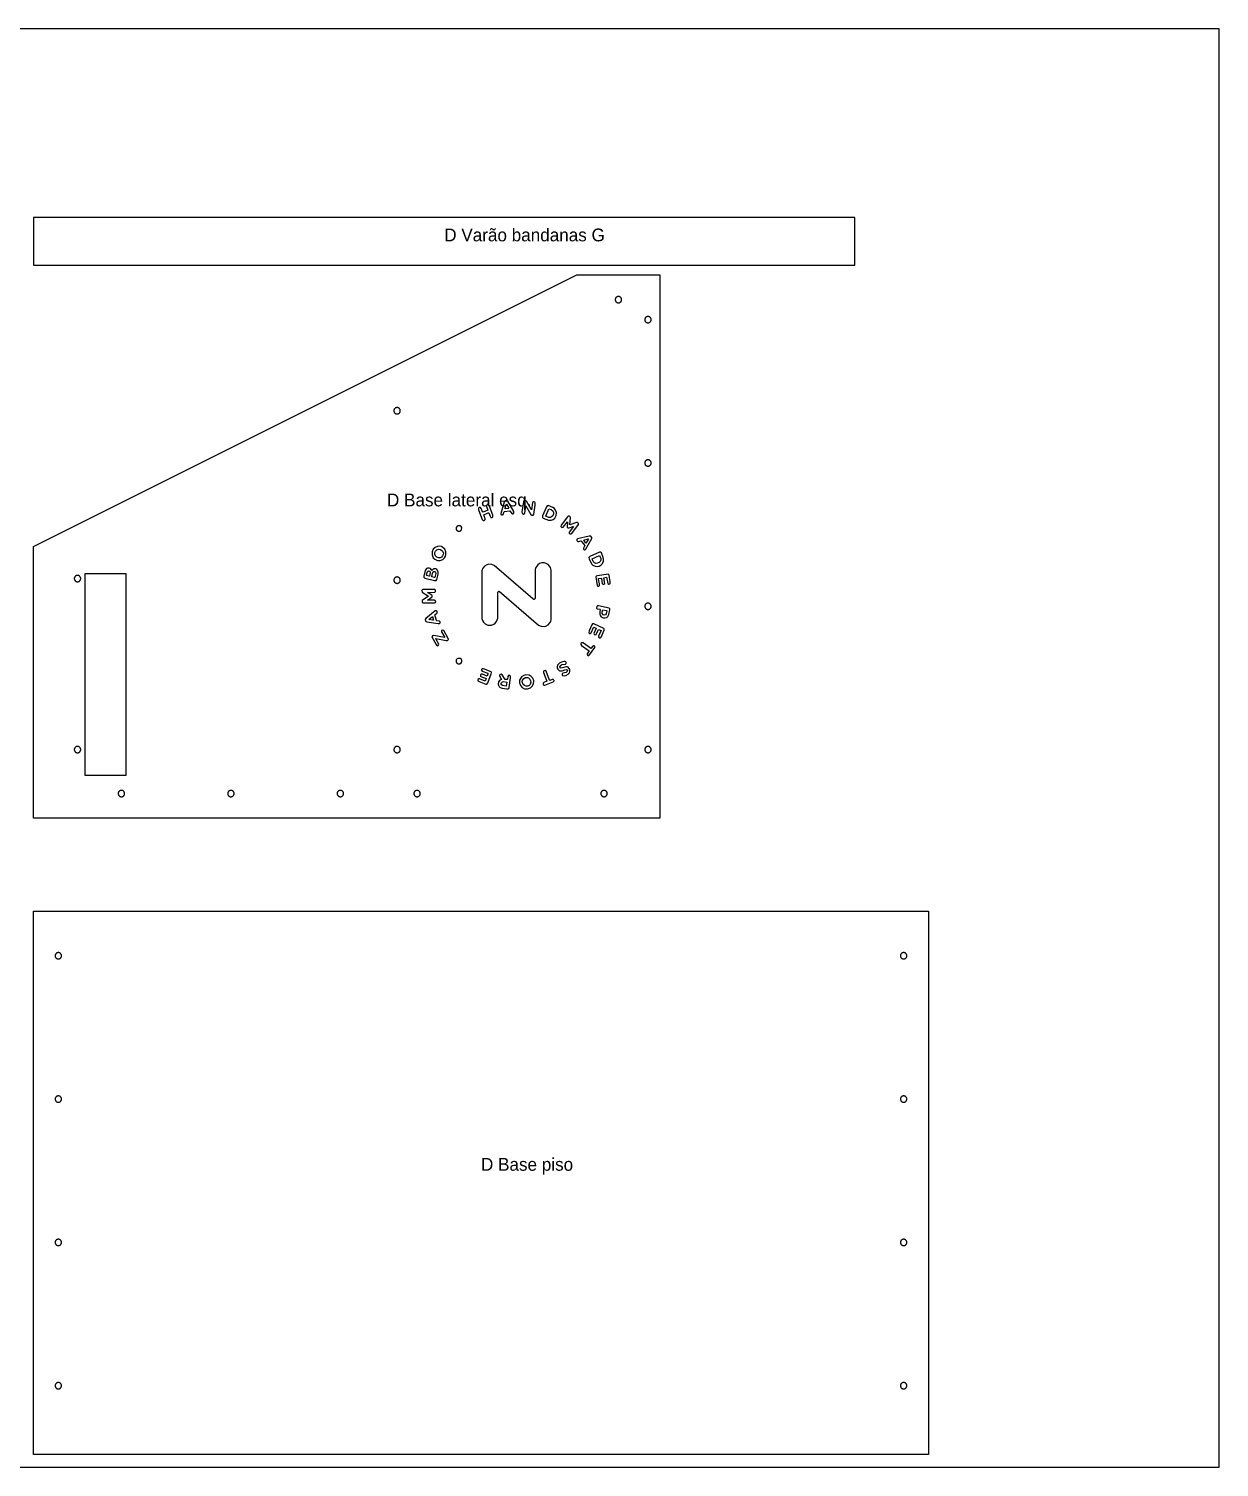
# Model space of a CAD drawing. Header units: millimetres. Extents: x 0 to 2750, y 0 to 900.
# Drawn here: x 555 to 1300, y 0 to 900 of the extents above; entities that cross this region are included whole.
import ezdxf

# ---------------------------------------------------------------- set-up
doc = ezdxf.new("R2010")
doc.units = ezdxf.units.MM
for name, color, linetype in [('CORTE_EXTERNO', 1, 'Continuous'), ('CORTE_INTERNO', 5, 'Continuous'), ('ETIQUETAS_NAO_CORTAR', 8, 'Continuous'), ('GRAVACAO', 3, 'Continuous'), ('MESA_NAO_CORTAR', 8, 'Continuous')]:
    doc.layers.add(name, color=color, linetype=linetype)

msp = doc.modelspace()

# ---------------------------------------------------------------- linework, layer by layer
at = {"layer": 'CORTE_EXTERNO'}
for points in [[(1072, 752), (1072, 782), (558, 782), (558, 752), (1072, 752)], [(558, 406), (558, 576), (898, 746), (950, 746), (950, 406), (558, 406)], [(1118, 8), (558, 8), (558, 348), (1118, 348), (1118, 8)]]:
    msp.add_lwpolyline(points, close=True, dxfattribs=at)
at = {"layer": 'CORTE_INTERNO'}
for points in [[(922.89, 732.16), (922.73, 732.05), (922.59, 731.91), (922.45, 731.77), (922.34, 731.61), (922.24, 731.44), (922.15, 731.27), (922.09, 731.08), (922.04, 730.89), (922.01, 730.7), (922, 730.5), (922.01, 730.3), (922.04, 730.11), (922.09, 729.92), (922.15, 729.73), (922.24, 729.56), (922.34, 729.39), (922.45, 729.23), (922.59, 729.09), (922.73, 728.95), (922.89, 728.84), (923.06, 728.74), (923.23, 728.65), (923.42, 728.59), (923.61, 728.54), (923.8, 728.51), (924, 728.5), (924.2, 728.51), (924.39, 728.54), (924.58, 728.59), (924.77, 728.65), (924.94, 728.74), (925.11, 728.84), (925.27, 728.95), (925.41, 729.09), (925.55, 729.23), (925.66, 729.39), (925.76, 729.56), (925.85, 729.73), (925.91, 729.92), (925.96, 730.11), (925.99, 730.3), (926, 730.5), (925.99, 730.7), (925.96, 730.89), (925.91, 731.08), (925.85, 731.27), (925.76, 731.44), (925.66, 731.61), (925.55, 731.77), (925.41, 731.91), (925.27, 732.05), (925.11, 732.16), (924.94, 732.26), (924.77, 732.35), (924.58, 732.41), (924.39, 732.46), (924.2, 732.49), (924, 732.5), (923.8, 732.49), (923.61, 732.46), (923.42, 732.41), (923.23, 732.35), (923.06, 732.26), (922.89, 732.16)], [(940.65, 718.77), (940.59, 718.58), (940.54, 718.39), (940.51, 718.2), (940.5, 718), (940.51, 717.8), (940.54, 717.61), (940.59, 717.42), (940.65, 717.23), (940.74, 717.06), (940.84, 716.89), (940.95, 716.73), (941.09, 716.59), (941.23, 716.45), (941.39, 716.34), (941.56, 716.24), (941.73, 716.15), (941.92, 716.09), (942.11, 716.04), (942.3, 716.01), (942.5, 716), (942.7, 716.01), (942.89, 716.04), (943.08, 716.09), (943.27, 716.15), (943.44, 716.24), (943.61, 716.34), (943.77, 716.45), (943.91, 716.59), (944.05, 716.73), (944.16, 716.89), (944.26, 717.06), (944.35, 717.23), (944.41, 717.42), (944.46, 717.61), (944.49, 717.8), (944.5, 718), (944.49, 718.2), (944.46, 718.39), (944.41, 718.58), (944.35, 718.77), (944.26, 718.94), (944.16, 719.11), (944.05, 719.27), (943.91, 719.41), (943.77, 719.55), (943.61, 719.66), (943.44, 719.76), (943.27, 719.85), (943.08, 719.91), (942.89, 719.96), (942.7, 719.99), (942.5, 720), (942.3, 719.99), (942.11, 719.96), (941.92, 719.91), (941.73, 719.85), (941.56, 719.76), (941.39, 719.66), (941.23, 719.55), (941.09, 719.41), (940.95, 719.27), (940.84, 719.11), (940.74, 718.94), (940.65, 718.77)], [(785.3, 662.99), (785.11, 662.96), (784.92, 662.91), (784.73, 662.85), (784.56, 662.76), (784.39, 662.66), (784.23, 662.55), (784.09, 662.41), (783.95, 662.27), (783.84, 662.11), (783.74, 661.94), (783.65, 661.77), (783.59, 661.58), (783.54, 661.39), (783.51, 661.2), (783.5, 661), (783.51, 660.8), (783.54, 660.61), (783.59, 660.42), (783.65, 660.23), (783.74, 660.06), (783.84, 659.89), (783.95, 659.73), (784.09, 659.59), (784.23, 659.45), (784.39, 659.34), (784.56, 659.24), (784.73, 659.15), (784.92, 659.09), (785.11, 659.04), (785.3, 659.01), (785.5, 659), (785.7, 659.01), (785.89, 659.04), (786.08, 659.09), (786.27, 659.15), (786.44, 659.24), (786.61, 659.34), (786.77, 659.45), (786.91, 659.59), (787.05, 659.73), (787.16, 659.89), (787.26, 660.06), (787.35, 660.23), (787.41, 660.42), (787.46, 660.61), (787.49, 660.8), (787.5, 661), (787.49, 661.2), (787.46, 661.39), (787.41, 661.58), (787.35, 661.77), (787.26, 661.94), (787.16, 662.11), (787.05, 662.27), (786.91, 662.41), (786.77, 662.55), (786.61, 662.66), (786.44, 662.76), (786.27, 662.85), (786.08, 662.91), (785.89, 662.96), (785.7, 662.99), (785.5, 663), (785.3, 662.99)], [(940.59, 628.91), (940.54, 628.72), (940.51, 628.53), (940.5, 628.33), (940.51, 628.14), (940.54, 627.94), (940.59, 627.75), (940.65, 627.57), (940.74, 627.39), (940.84, 627.22), (940.95, 627.06), (941.09, 626.92), (941.23, 626.79), (941.39, 626.67), (941.56, 626.57), (941.73, 626.49), (941.92, 626.42), (942.11, 626.37), (942.3, 626.34), (942.5, 626.33), (942.7, 626.34), (942.89, 626.37), (943.08, 626.42), (943.27, 626.49), (943.44, 626.57), (943.61, 626.67), (943.77, 626.79), (943.91, 626.92), (944.05, 627.06), (944.16, 627.22), (944.26, 627.39), (944.35, 627.57), (944.41, 627.75), (944.46, 627.94), (944.49, 628.14), (944.5, 628.33), (944.49, 628.53), (944.46, 628.72), (944.41, 628.91), (944.35, 629.1), (944.26, 629.28), (944.16, 629.44), (944.05, 629.6), (943.91, 629.75), (943.77, 629.88), (943.61, 630), (943.44, 630.1), (943.27, 630.18), (943.08, 630.25), (942.89, 630.29), (942.7, 630.32), (942.5, 630.33), (942.3, 630.32), (942.11, 630.29), (941.92, 630.25), (941.73, 630.18), (941.56, 630.1), (941.39, 630), (941.23, 629.88), (941.09, 629.75), (940.95, 629.6), (940.84, 629.44), (940.74, 629.28), (940.65, 629.1), (940.59, 628.91)], [(584.73, 557.85), (584.56, 557.76), (584.39, 557.66), (584.23, 557.55), (584.09, 557.41), (583.95, 557.27), (583.84, 557.11), (583.74, 556.94), (583.65, 556.77), (583.59, 556.58), (583.54, 556.39), (583.51, 556.2), (583.5, 556), (583.51, 555.8), (583.54, 555.61), (583.59, 555.42), (583.65, 555.23), (583.74, 555.06), (583.84, 554.89), (583.95, 554.73), (584.09, 554.59), (584.23, 554.45), (584.39, 554.34), (584.56, 554.24), (584.73, 554.15), (584.92, 554.09), (585.11, 554.04), (585.3, 554.01), (585.5, 554), (585.7, 554.01), (585.89, 554.04), (586.08, 554.09), (586.27, 554.15), (586.44, 554.24), (586.61, 554.34), (586.77, 554.45), (586.91, 554.59), (587.05, 554.73), (587.16, 554.89), (587.26, 555.06), (587.35, 555.23), (587.41, 555.42), (587.46, 555.61), (587.49, 555.8), (587.5, 556), (587.49, 556.2), (587.46, 556.39), (587.41, 556.58), (587.35, 556.77), (587.26, 556.94), (587.16, 557.11), (587.05, 557.27), (586.91, 557.41), (586.77, 557.55), (586.61, 557.66), (586.44, 557.76), (586.27, 557.85), (586.08, 557.91), (585.89, 557.96), (585.7, 557.99), (585.5, 558), (585.3, 557.99), (585.11, 557.96), (584.92, 557.91), (584.73, 557.85)], [(616, 559), (590, 559), (590, 433), (616, 433), (616, 559)], [(785.11, 556.96), (784.92, 556.91), (784.73, 556.85), (784.56, 556.76), (784.39, 556.66), (784.23, 556.55), (784.09, 556.41), (783.95, 556.27), (783.84, 556.11), (783.74, 555.94), (783.65, 555.77), (783.59, 555.58), (783.54, 555.39), (783.51, 555.2), (783.5, 555), (783.51, 554.8), (783.54, 554.61), (783.59, 554.42), (783.65, 554.23), (783.74, 554.06), (783.84, 553.89), (783.95, 553.73), (784.09, 553.59), (784.23, 553.45), (784.39, 553.34), (784.56, 553.24), (784.73, 553.15), (784.92, 553.09), (785.11, 553.04), (785.3, 553.01), (785.5, 553), (785.7, 553.01), (785.89, 553.04), (786.08, 553.09), (786.27, 553.15), (786.44, 553.24), (786.61, 553.34), (786.77, 553.45), (786.91, 553.59), (787.05, 553.73), (787.16, 553.89), (787.26, 554.06), (787.35, 554.23), (787.41, 554.42), (787.46, 554.61), (787.49, 554.8), (787.5, 555), (787.49, 555.2), (787.46, 555.39), (787.41, 555.58), (787.35, 555.77), (787.26, 555.94), (787.16, 556.11), (787.05, 556.27), (786.91, 556.41), (786.77, 556.55), (786.61, 556.66), (786.44, 556.76), (786.27, 556.85), (786.08, 556.91), (785.89, 556.96), (785.7, 556.99), (785.5, 557), (785.3, 556.99), (785.11, 556.96)], [(940.54, 539.06), (940.51, 538.86), (940.5, 538.67), (940.51, 538.47), (940.54, 538.28), (940.59, 538.09), (940.65, 537.9), (940.74, 537.72), (940.84, 537.56), (940.95, 537.4), (941.09, 537.25), (941.23, 537.12), (941.39, 537), (941.56, 536.9), (941.73, 536.82), (941.92, 536.75), (942.11, 536.71), (942.3, 536.68), (942.5, 536.67), (942.7, 536.68), (942.89, 536.71), (943.08, 536.75), (943.27, 536.82), (943.44, 536.9), (943.61, 537), (943.77, 537.12), (943.91, 537.25), (944.05, 537.4), (944.16, 537.56), (944.26, 537.72), (944.35, 537.9), (944.41, 538.09), (944.46, 538.28), (944.49, 538.47), (944.5, 538.67), (944.49, 538.86), (944.46, 539.06), (944.41, 539.25), (944.35, 539.43), (944.26, 539.61), (944.16, 539.78), (944.05, 539.94), (943.91, 540.08), (943.77, 540.21), (943.61, 540.33), (943.44, 540.43), (943.27, 540.51), (943.08, 540.58), (942.89, 540.63), (942.7, 540.66), (942.5, 540.67), (942.3, 540.66), (942.11, 540.63), (941.92, 540.58), (941.73, 540.51), (941.56, 540.43), (941.39, 540.33), (941.23, 540.21), (941.09, 540.08), (940.95, 539.94), (940.84, 539.78), (940.74, 539.61), (940.65, 539.43), (940.59, 539.25), (940.54, 539.06)], [(584.56, 450.76), (584.39, 450.66), (584.23, 450.55), (584.09, 450.41), (583.95, 450.27), (583.84, 450.11), (583.74, 449.94), (583.65, 449.77), (583.59, 449.58), (583.54, 449.39), (583.51, 449.2), (583.5, 449), (583.51, 448.8), (583.54, 448.61), (583.59, 448.42), (583.65, 448.23), (583.74, 448.06), (583.84, 447.89), (583.95, 447.73), (584.09, 447.59), (584.23, 447.45), (584.39, 447.34), (584.56, 447.24), (584.73, 447.15), (584.92, 447.09), (585.11, 447.04), (585.3, 447.01), (585.5, 447), (585.7, 447.01), (585.89, 447.04), (586.08, 447.09), (586.27, 447.15), (586.44, 447.24), (586.61, 447.34), (586.77, 447.45), (586.91, 447.59), (587.05, 447.73), (587.16, 447.89), (587.26, 448.06), (587.35, 448.23), (587.41, 448.42), (587.46, 448.61), (587.49, 448.8), (587.5, 449), (587.49, 449.2), (587.46, 449.39), (587.41, 449.58), (587.35, 449.77), (587.26, 449.94), (587.16, 450.11), (587.05, 450.27), (586.91, 450.41), (586.77, 450.55), (586.61, 450.66), (586.44, 450.76), (586.27, 450.85), (586.08, 450.91), (585.89, 450.96), (585.7, 450.99), (585.5, 451), (585.3, 450.99), (585.11, 450.96), (584.92, 450.91), (584.73, 450.85), (584.56, 450.76)], [(784.92, 450.91), (784.73, 450.85), (784.56, 450.76), (784.39, 450.66), (784.23, 450.55), (784.09, 450.41), (783.95, 450.27), (783.84, 450.11), (783.74, 449.94), (783.65, 449.77), (783.59, 449.58), (783.54, 449.39), (783.51, 449.2), (783.5, 449), (783.51, 448.8), (783.54, 448.61), (783.59, 448.42), (783.65, 448.23), (783.74, 448.06), (783.84, 447.89), (783.95, 447.73), (784.09, 447.59), (784.23, 447.45), (784.39, 447.34), (784.56, 447.24), (784.73, 447.15), (784.92, 447.09), (785.11, 447.04), (785.3, 447.01), (785.5, 447), (785.7, 447.01), (785.89, 447.04), (786.08, 447.09), (786.27, 447.15), (786.44, 447.24), (786.61, 447.34), (786.77, 447.45), (786.91, 447.59), (787.05, 447.73), (787.16, 447.89), (787.26, 448.06), (787.35, 448.23), (787.41, 448.42), (787.46, 448.61), (787.49, 448.8), (787.5, 449), (787.49, 449.2), (787.46, 449.39), (787.41, 449.58), (787.35, 449.77), (787.26, 449.94), (787.16, 450.11), (787.05, 450.27), (786.91, 450.41), (786.77, 450.55), (786.61, 450.66), (786.44, 450.76), (786.27, 450.85), (786.08, 450.91), (785.89, 450.96), (785.7, 450.99), (785.5, 451), (785.3, 450.99), (785.11, 450.96), (784.92, 450.91)], [(940.51, 449.2), (940.5, 449), (940.51, 448.8), (940.54, 448.61), (940.59, 448.42), (940.65, 448.23), (940.74, 448.06), (940.84, 447.89), (940.95, 447.73), (941.09, 447.59), (941.23, 447.45), (941.39, 447.34), (941.56, 447.24), (941.73, 447.15), (941.92, 447.09), (942.11, 447.04), (942.3, 447.01), (942.5, 447), (942.7, 447.01), (942.89, 447.04), (943.08, 447.09), (943.27, 447.15), (943.44, 447.24), (943.61, 447.34), (943.77, 447.45), (943.91, 447.59), (944.05, 447.73), (944.16, 447.89), (944.26, 448.06), (944.35, 448.23), (944.41, 448.42), (944.46, 448.61), (944.49, 448.8), (944.5, 449), (944.49, 449.2), (944.46, 449.39), (944.41, 449.58), (944.35, 449.77), (944.26, 449.94), (944.16, 450.11), (944.05, 450.27), (943.91, 450.41), (943.77, 450.55), (943.61, 450.66), (943.44, 450.76), (943.27, 450.85), (943.08, 450.91), (942.89, 450.96), (942.7, 450.99), (942.5, 451), (942.3, 450.99), (942.11, 450.96), (941.92, 450.91), (941.73, 450.85), (941.56, 450.76), (941.39, 450.66), (941.23, 450.55), (941.09, 450.41), (940.95, 450.27), (940.84, 450.11), (940.74, 449.94), (940.65, 449.77), (940.59, 449.58), (940.54, 449.39), (940.51, 449.2)], [(611.73, 423.05), (611.59, 422.91), (611.45, 422.77), (611.34, 422.61), (611.24, 422.44), (611.15, 422.27), (611.09, 422.08), (611.04, 421.89), (611.01, 421.7), (611, 421.5), (611.01, 421.3), (611.04, 421.11), (611.09, 420.92), (611.15, 420.73), (611.24, 420.56), (611.34, 420.39), (611.45, 420.23), (611.59, 420.09), (611.73, 419.95), (611.89, 419.84), (612.06, 419.74), (612.23, 419.65), (612.42, 419.59), (612.61, 419.54), (612.8, 419.51), (613, 419.5), (613.2, 419.51), (613.39, 419.54), (613.58, 419.59), (613.77, 419.65), (613.94, 419.74), (614.11, 419.84), (614.27, 419.95), (614.41, 420.09), (614.55, 420.23), (614.66, 420.39), (614.76, 420.56), (614.85, 420.73), (614.91, 420.92), (614.96, 421.11), (614.99, 421.3), (615, 421.5), (614.99, 421.7), (614.96, 421.89), (614.91, 422.08), (614.85, 422.27), (614.76, 422.44), (614.66, 422.61), (614.55, 422.77), (614.41, 422.91), (614.27, 423.05), (614.11, 423.16), (613.94, 423.26), (613.77, 423.35), (613.58, 423.41), (613.39, 423.46), (613.2, 423.49), (613, 423.5), (612.8, 423.49), (612.61, 423.46), (612.42, 423.41), (612.23, 423.35), (612.06, 423.26), (611.89, 423.16), (611.73, 423.05)], [(680.09, 422.91), (679.95, 422.77), (679.84, 422.61), (679.74, 422.44), (679.65, 422.27), (679.59, 422.08), (679.54, 421.89), (679.51, 421.7), (679.5, 421.5), (679.51, 421.3), (679.54, 421.11), (679.59, 420.92), (679.65, 420.73), (679.74, 420.56), (679.84, 420.39), (679.95, 420.23), (680.09, 420.09), (680.23, 419.95), (680.39, 419.84), (680.56, 419.74), (680.73, 419.65), (680.92, 419.59), (681.11, 419.54), (681.3, 419.51), (681.5, 419.5), (681.7, 419.51), (681.89, 419.54), (682.08, 419.59), (682.27, 419.65), (682.44, 419.74), (682.61, 419.84), (682.77, 419.95), (682.91, 420.09), (683.05, 420.23), (683.16, 420.39), (683.26, 420.56), (683.35, 420.73), (683.41, 420.92), (683.46, 421.11), (683.49, 421.3), (683.5, 421.5), (683.49, 421.7), (683.46, 421.89), (683.41, 422.08), (683.35, 422.27), (683.26, 422.44), (683.16, 422.61), (683.05, 422.77), (682.91, 422.91), (682.77, 423.05), (682.61, 423.16), (682.44, 423.26), (682.27, 423.35), (682.08, 423.41), (681.89, 423.46), (681.7, 423.49), (681.5, 423.5), (681.3, 423.49), (681.11, 423.46), (680.92, 423.41), (680.73, 423.35), (680.56, 423.26), (680.39, 423.16), (680.23, 423.05), (680.09, 422.91)], [(748.45, 422.77), (748.34, 422.61), (748.24, 422.44), (748.15, 422.27), (748.09, 422.08), (748.04, 421.89), (748.01, 421.7), (748, 421.5), (748.01, 421.3), (748.04, 421.11), (748.09, 420.92), (748.15, 420.73), (748.24, 420.56), (748.34, 420.39), (748.45, 420.23), (748.59, 420.09), (748.73, 419.95), (748.89, 419.84), (749.06, 419.74), (749.23, 419.65), (749.42, 419.59), (749.61, 419.54), (749.8, 419.51), (750, 419.5), (750.2, 419.51), (750.39, 419.54), (750.58, 419.59), (750.77, 419.65), (750.94, 419.74), (751.11, 419.84), (751.27, 419.95), (751.41, 420.09), (751.55, 420.23), (751.66, 420.39), (751.76, 420.56), (751.85, 420.73), (751.91, 420.92), (751.96, 421.11), (751.99, 421.3), (752, 421.5), (751.99, 421.7), (751.96, 421.89), (751.91, 422.08), (751.85, 422.27), (751.76, 422.44), (751.66, 422.61), (751.55, 422.77), (751.41, 422.91), (751.27, 423.05), (751.11, 423.16), (750.94, 423.26), (750.77, 423.35), (750.58, 423.41), (750.39, 423.46), (750.2, 423.49), (750, 423.5), (749.8, 423.49), (749.61, 423.46), (749.42, 423.41), (749.23, 423.35), (749.06, 423.26), (748.89, 423.16), (748.73, 423.05), (748.59, 422.91), (748.45, 422.77)], [(796.34, 422.61), (796.24, 422.44), (796.15, 422.27), (796.09, 422.08), (796.04, 421.89), (796.01, 421.7), (796, 421.5), (796.01, 421.3), (796.04, 421.11), (796.09, 420.92), (796.15, 420.73), (796.24, 420.56), (796.34, 420.39), (796.45, 420.23), (796.59, 420.09), (796.73, 419.95), (796.89, 419.84), (797.06, 419.74), (797.23, 419.65), (797.42, 419.59), (797.61, 419.54), (797.8, 419.51), (798, 419.5), (798.2, 419.51), (798.39, 419.54), (798.58, 419.59), (798.77, 419.65), (798.94, 419.74), (799.11, 419.84), (799.27, 419.95), (799.41, 420.09), (799.55, 420.23), (799.66, 420.39), (799.76, 420.56), (799.85, 420.73), (799.91, 420.92), (799.96, 421.11), (799.99, 421.3), (800, 421.5), (799.99, 421.7), (799.96, 421.89), (799.91, 422.08), (799.85, 422.27), (799.76, 422.44), (799.66, 422.61), (799.55, 422.77), (799.41, 422.91), (799.27, 423.05), (799.11, 423.16), (798.94, 423.26), (798.77, 423.35), (798.58, 423.41), (798.39, 423.46), (798.2, 423.49), (798, 423.5), (797.8, 423.49), (797.61, 423.46), (797.42, 423.41), (797.23, 423.35), (797.06, 423.26), (796.89, 423.16), (796.73, 423.05), (796.59, 422.91), (796.45, 422.77), (796.34, 422.61)], [(913.24, 422.44), (913.15, 422.27), (913.09, 422.08), (913.04, 421.89), (913.01, 421.7), (913, 421.5), (913.01, 421.3), (913.04, 421.11), (913.09, 420.92), (913.15, 420.73), (913.24, 420.56), (913.34, 420.39), (913.45, 420.23), (913.59, 420.09), (913.73, 419.95), (913.89, 419.84), (914.06, 419.74), (914.23, 419.65), (914.42, 419.59), (914.61, 419.54), (914.8, 419.51), (915, 419.5), (915.2, 419.51), (915.39, 419.54), (915.58, 419.59), (915.77, 419.65), (915.94, 419.74), (916.11, 419.84), (916.27, 419.95), (916.41, 420.09), (916.55, 420.23), (916.66, 420.39), (916.76, 420.56), (916.85, 420.73), (916.91, 420.92), (916.96, 421.11), (916.99, 421.3), (917, 421.5), (916.99, 421.7), (916.96, 421.89), (916.91, 422.08), (916.85, 422.27), (916.76, 422.44), (916.66, 422.61), (916.55, 422.77), (916.41, 422.91), (916.27, 423.05), (916.11, 423.16), (915.94, 423.26), (915.77, 423.35), (915.58, 423.41), (915.39, 423.46), (915.2, 423.49), (915, 423.5), (914.8, 423.49), (914.61, 423.46), (914.42, 423.41), (914.23, 423.35), (914.06, 423.26), (913.89, 423.16), (913.73, 423.05), (913.59, 422.91), (913.45, 422.77), (913.34, 422.61), (913.24, 422.44)], [(575.26, 320.94), (575.16, 321.11), (575.05, 321.27), (574.91, 321.41), (574.77, 321.55), (574.61, 321.66), (574.44, 321.76), (574.27, 321.85), (574.08, 321.91), (573.89, 321.96), (573.7, 321.99), (573.5, 322), (573.3, 321.99), (573.11, 321.96), (572.92, 321.91), (572.73, 321.85), (572.56, 321.76), (572.39, 321.66), (572.23, 321.55), (572.09, 321.41), (571.95, 321.27), (571.84, 321.11), (571.74, 320.94), (571.65, 320.77), (571.59, 320.58), (571.54, 320.39), (571.51, 320.2), (571.5, 320), (571.51, 319.8), (571.54, 319.61), (571.59, 319.42), (571.65, 319.23), (571.74, 319.06), (571.84, 318.89), (571.95, 318.73), (572.09, 318.59), (572.23, 318.45), (572.39, 318.34), (572.56, 318.24), (572.73, 318.15), (572.92, 318.09), (573.11, 318.04), (573.3, 318.01), (573.5, 318), (573.7, 318.01), (573.89, 318.04), (574.08, 318.09), (574.27, 318.15), (574.44, 318.24), (574.61, 318.34), (574.77, 318.45), (574.91, 318.59), (575.05, 318.73), (575.16, 318.89), (575.26, 319.06), (575.35, 319.23), (575.41, 319.42), (575.46, 319.61), (575.49, 319.8), (575.5, 320), (575.49, 320.2), (575.46, 320.39), (575.41, 320.58), (575.35, 320.77), (575.26, 320.94)], [(1104.49, 320.2), (1104.46, 320.39), (1104.41, 320.58), (1104.35, 320.77), (1104.26, 320.94), (1104.16, 321.11), (1104.05, 321.27), (1103.91, 321.41), (1103.77, 321.55), (1103.61, 321.66), (1103.44, 321.76), (1103.27, 321.85), (1103.08, 321.91), (1102.89, 321.96), (1102.7, 321.99), (1102.5, 322), (1102.3, 321.99), (1102.11, 321.96), (1101.92, 321.91), (1101.73, 321.85), (1101.56, 321.76), (1101.39, 321.66), (1101.23, 321.55), (1101.09, 321.41), (1100.95, 321.27), (1100.84, 321.11), (1100.74, 320.94), (1100.65, 320.77), (1100.59, 320.58), (1100.54, 320.39), (1100.51, 320.2), (1100.5, 320), (1100.51, 319.8), (1100.54, 319.61), (1100.59, 319.42), (1100.65, 319.23), (1100.74, 319.06), (1100.84, 318.89), (1100.95, 318.73), (1101.09, 318.59), (1101.23, 318.45), (1101.39, 318.34), (1101.56, 318.24), (1101.73, 318.15), (1101.92, 318.09), (1102.11, 318.04), (1102.3, 318.01), (1102.5, 318), (1102.7, 318.01), (1102.89, 318.04), (1103.08, 318.09), (1103.27, 318.15), (1103.44, 318.24), (1103.61, 318.34), (1103.77, 318.45), (1103.91, 318.59), (1104.05, 318.73), (1104.16, 318.89), (1104.26, 319.06), (1104.35, 319.23), (1104.41, 319.42), (1104.46, 319.61), (1104.49, 319.8), (1104.5, 320), (1104.49, 320.2)], [(575.16, 231.44), (575.05, 231.6), (574.91, 231.75), (574.77, 231.88), (574.61, 232), (574.44, 232.1), (574.27, 232.18), (574.08, 232.25), (573.89, 232.29), (573.7, 232.32), (573.5, 232.33), (573.3, 232.32), (573.11, 232.29), (572.92, 232.25), (572.73, 232.18), (572.56, 232.1), (572.39, 232), (572.23, 231.88), (572.09, 231.75), (571.95, 231.6), (571.84, 231.44), (571.74, 231.28), (571.65, 231.1), (571.59, 230.91), (571.54, 230.72), (571.51, 230.53), (571.5, 230.33), (571.51, 230.14), (571.54, 229.94), (571.59, 229.75), (571.65, 229.57), (571.74, 229.39), (571.84, 229.22), (571.95, 229.06), (572.09, 228.92), (572.23, 228.79), (572.39, 228.67), (572.56, 228.57), (572.73, 228.49), (572.92, 228.42), (573.11, 228.37), (573.3, 228.34), (573.5, 228.33), (573.7, 228.34), (573.89, 228.37), (574.08, 228.42), (574.27, 228.49), (574.44, 228.57), (574.61, 228.67), (574.77, 228.79), (574.91, 228.92), (575.05, 229.06), (575.16, 229.22), (575.26, 229.39), (575.35, 229.57), (575.41, 229.75), (575.46, 229.94), (575.49, 230.14), (575.5, 230.33), (575.49, 230.53), (575.46, 230.72), (575.41, 230.91), (575.35, 231.1), (575.26, 231.28), (575.16, 231.44)], [(1104.46, 230.72), (1104.41, 230.91), (1104.35, 231.1), (1104.26, 231.28), (1104.16, 231.44), (1104.05, 231.6), (1103.91, 231.75), (1103.77, 231.88), (1103.61, 232), (1103.44, 232.1), (1103.27, 232.18), (1103.08, 232.25), (1102.89, 232.29), (1102.7, 232.32), (1102.5, 232.33), (1102.3, 232.32), (1102.11, 232.29), (1101.92, 232.25), (1101.73, 232.18), (1101.56, 232.1), (1101.39, 232), (1101.23, 231.88), (1101.09, 231.75), (1100.95, 231.6), (1100.84, 231.44), (1100.74, 231.28), (1100.65, 231.1), (1100.59, 230.91), (1100.54, 230.72), (1100.51, 230.53), (1100.5, 230.33), (1100.51, 230.14), (1100.54, 229.94), (1100.59, 229.75), (1100.65, 229.57), (1100.74, 229.39), (1100.84, 229.22), (1100.95, 229.06), (1101.09, 228.92), (1101.23, 228.79), (1101.39, 228.67), (1101.56, 228.57), (1101.73, 228.49), (1101.92, 228.42), (1102.11, 228.37), (1102.3, 228.34), (1102.5, 228.33), (1102.7, 228.34), (1102.89, 228.37), (1103.08, 228.42), (1103.27, 228.49), (1103.44, 228.57), (1103.61, 228.67), (1103.77, 228.79), (1103.91, 228.92), (1104.05, 229.06), (1104.16, 229.22), (1104.26, 229.39), (1104.35, 229.57), (1104.41, 229.75), (1104.46, 229.94), (1104.49, 230.14), (1104.5, 230.33), (1104.49, 230.53), (1104.46, 230.72)], [(575.05, 141.94), (574.91, 142.08), (574.77, 142.21), (574.61, 142.33), (574.44, 142.43), (574.27, 142.51), (574.08, 142.58), (573.89, 142.63), (573.7, 142.66), (573.5, 142.67), (573.3, 142.66), (573.11, 142.63), (572.92, 142.58), (572.73, 142.51), (572.56, 142.43), (572.39, 142.33), (572.23, 142.21), (572.09, 142.08), (571.95, 141.94), (571.84, 141.78), (571.74, 141.61), (571.65, 141.43), (571.59, 141.25), (571.54, 141.06), (571.51, 140.86), (571.5, 140.67), (571.51, 140.47), (571.54, 140.28), (571.59, 140.09), (571.65, 139.9), (571.74, 139.72), (571.84, 139.56), (571.95, 139.4), (572.09, 139.25), (572.23, 139.12), (572.39, 139), (572.56, 138.9), (572.73, 138.82), (572.92, 138.75), (573.11, 138.71), (573.3, 138.68), (573.5, 138.67), (573.7, 138.68), (573.89, 138.71), (574.08, 138.75), (574.27, 138.82), (574.44, 138.9), (574.61, 139), (574.77, 139.12), (574.91, 139.25), (575.05, 139.4), (575.16, 139.56), (575.26, 139.72), (575.35, 139.9), (575.41, 140.09), (575.46, 140.28), (575.49, 140.47), (575.5, 140.67), (575.49, 140.86), (575.46, 141.06), (575.41, 141.25), (575.35, 141.43), (575.26, 141.61), (575.16, 141.78), (575.05, 141.94)], [(1104.41, 141.25), (1104.35, 141.43), (1104.26, 141.61), (1104.16, 141.78), (1104.05, 141.94), (1103.91, 142.08), (1103.77, 142.21), (1103.61, 142.33), (1103.44, 142.43), (1103.27, 142.51), (1103.08, 142.58), (1102.89, 142.63), (1102.7, 142.66), (1102.5, 142.67), (1102.3, 142.66), (1102.11, 142.63), (1101.92, 142.58), (1101.73, 142.51), (1101.56, 142.43), (1101.39, 142.33), (1101.23, 142.21), (1101.09, 142.08), (1100.95, 141.94), (1100.84, 141.78), (1100.74, 141.61), (1100.65, 141.43), (1100.59, 141.25), (1100.54, 141.06), (1100.51, 140.86), (1100.5, 140.67), (1100.51, 140.47), (1100.54, 140.28), (1100.59, 140.09), (1100.65, 139.9), (1100.74, 139.72), (1100.84, 139.56), (1100.95, 139.4), (1101.09, 139.25), (1101.23, 139.12), (1101.39, 139), (1101.56, 138.9), (1101.73, 138.82), (1101.92, 138.75), (1102.11, 138.71), (1102.3, 138.68), (1102.5, 138.67), (1102.7, 138.68), (1102.89, 138.71), (1103.08, 138.75), (1103.27, 138.82), (1103.44, 138.9), (1103.61, 139), (1103.77, 139.12), (1103.91, 139.25), (1104.05, 139.4), (1104.16, 139.56), (1104.26, 139.72), (1104.35, 139.9), (1104.41, 140.09), (1104.46, 140.28), (1104.49, 140.47), (1104.5, 140.67), (1104.49, 140.86), (1104.46, 141.06), (1104.41, 141.25)], [(574.91, 52.41), (574.77, 52.55), (574.61, 52.66), (574.44, 52.76), (574.27, 52.85), (574.08, 52.91), (573.89, 52.96), (573.7, 52.99), (573.5, 53), (573.3, 52.99), (573.11, 52.96), (572.92, 52.91), (572.73, 52.85), (572.56, 52.76), (572.39, 52.66), (572.23, 52.55), (572.09, 52.41), (571.95, 52.27), (571.84, 52.11), (571.74, 51.94), (571.65, 51.77), (571.59, 51.58), (571.54, 51.39), (571.51, 51.2), (571.5, 51), (571.51, 50.8), (571.54, 50.61), (571.59, 50.42), (571.65, 50.23), (571.74, 50.06), (571.84, 49.89), (571.95, 49.73), (572.09, 49.59), (572.23, 49.45), (572.39, 49.34), (572.56, 49.24), (572.73, 49.15), (572.92, 49.09), (573.11, 49.04), (573.3, 49.01), (573.5, 49), (573.7, 49.01), (573.89, 49.04), (574.08, 49.09), (574.27, 49.15), (574.44, 49.24), (574.61, 49.34), (574.77, 49.45), (574.91, 49.59), (575.05, 49.73), (575.16, 49.89), (575.26, 50.06), (575.35, 50.23), (575.41, 50.42), (575.46, 50.61), (575.49, 50.8), (575.5, 51), (575.49, 51.2), (575.46, 51.39), (575.41, 51.58), (575.35, 51.77), (575.26, 51.94), (575.16, 52.11), (575.05, 52.27), (574.91, 52.41)], [(1104.35, 51.77), (1104.26, 51.94), (1104.16, 52.11), (1104.05, 52.27), (1103.91, 52.41), (1103.77, 52.55), (1103.61, 52.66), (1103.44, 52.76), (1103.27, 52.85), (1103.08, 52.91), (1102.89, 52.96), (1102.7, 52.99), (1102.5, 53), (1102.3, 52.99), (1102.11, 52.96), (1101.92, 52.91), (1101.73, 52.85), (1101.56, 52.76), (1101.39, 52.66), (1101.23, 52.55), (1101.09, 52.41), (1100.95, 52.27), (1100.84, 52.11), (1100.74, 51.94), (1100.65, 51.77), (1100.59, 51.58), (1100.54, 51.39), (1100.51, 51.2), (1100.5, 51), (1100.51, 50.8), (1100.54, 50.61), (1100.59, 50.42), (1100.65, 50.23), (1100.74, 50.06), (1100.84, 49.89), (1100.95, 49.73), (1101.09, 49.59), (1101.23, 49.45), (1101.39, 49.34), (1101.56, 49.24), (1101.73, 49.15), (1101.92, 49.09), (1102.11, 49.04), (1102.3, 49.01), (1102.5, 49), (1102.7, 49.01), (1102.89, 49.04), (1103.08, 49.09), (1103.27, 49.15), (1103.44, 49.24), (1103.61, 49.34), (1103.77, 49.45), (1103.91, 49.59), (1104.05, 49.73), (1104.16, 49.89), (1104.26, 50.06), (1104.35, 50.23), (1104.41, 50.42), (1104.46, 50.61), (1104.49, 50.8), (1104.5, 51), (1104.49, 51.2), (1104.46, 51.39), (1104.41, 51.58), (1104.35, 51.77)]]:
    msp.add_lwpolyline(points, close=True, dxfattribs=at)
at = {"layer": 'GRAVACAO'}
for points in [[(857.04, 596.87), (857.44, 596.57), (858.04, 596.57), (858.65, 597.17), (858.55, 597.88), (854.73, 604.4), (854.13, 604.8), (853.03, 604.6), (852.52, 603.8), (850.32, 596.67), (850.52, 596.07), (850.82, 595.87), (851.52, 595.87), (851.92, 596.17), (852.52, 597.98), (856.14, 598.38), (857.04, 596.87)], [(869.18, 596.17), (869.78, 595.67), (870.69, 595.77), (871.09, 596.27), (871.89, 601.99), (871.99, 603.49), (871.79, 603.9), (870.79, 604.1), (870.28, 603.6), (869.58, 599.08), (866.57, 604.4), (865.67, 604.9), (864.87, 604.7), (864.57, 604.1), (863.66, 597.68), (863.76, 596.77), (864.67, 596.37), (865.37, 596.87), (866.07, 601.59), (869.18, 596.17)], [(839.98, 592.36), (840.58, 592.96), (840.58, 593.46), (839.68, 595.87), (842.49, 597.07), (842.99, 597.07), (843.69, 594.97), (844.2, 594.26), (844.8, 594.16), (845.5, 594.66), (845.4, 595.77), (843.19, 601.69), (842.79, 602.19), (841.99, 602.29), (841.39, 601.69), (841.39, 601.19), (842.29, 598.78), (839.28, 597.57), (838.98, 597.68), (838.18, 599.88), (837.77, 600.38), (837.17, 600.48), (836.47, 599.98), (836.47, 599.08), (838.78, 592.96), (839.28, 592.36), (839.98, 592.36)], [(855.13, 599.78), (853.13, 599.58), (853.03, 599.98), (853.73, 602.29), (853.93, 602.49), (855.33, 599.98), (855.13, 599.78)], [(884.13, 593.76), (885.14, 595.57), (885.24, 597.37), (884.73, 598.78), (883.93, 599.78), (882.93, 600.48), (880.02, 601.69), (879.42, 601.59), (878.91, 600.99), (876.51, 595.17), (876.51, 594.16), (877.01, 593.76), (880.22, 592.56), (881.92, 592.56), (883.23, 593.06), (884.13, 593.76)], [(883.43, 596.57), (882.93, 595.27), (882.23, 594.56), (881.32, 594.16), (880.42, 594.16), (878.51, 594.97), (880.42, 599.68), (881.92, 599.18), (882.93, 598.38), (883.43, 597.27), (883.43, 596.57)], [(891.96, 588.14), (892.36, 587.74), (893.16, 587.74), (895.57, 588.64), (895.87, 588.54), (893.26, 585.13), (893.26, 584.43), (893.76, 583.93), (894.47, 583.93), (894.87, 584.23), (899.08, 589.85), (899.08, 590.55), (898.38, 591.15), (897.68, 591.15), (893.66, 589.65), (894.07, 594.16), (893.86, 594.66), (893.46, 594.97), (892.66, 595.07), (892.06, 594.56), (888.15, 589.45), (887.94, 588.54), (888.65, 587.94), (889.45, 588.14), (892.06, 591.55), (892.16, 590.85), (891.96, 588.14)], [(825.83, 586.54), (825.93, 587.94), (825.53, 588.64), (824.93, 589.05), (823.53, 589.05), (823.02, 588.74), (822.52, 588.04), (822.52, 586.74), (823.12, 585.94), (823.73, 585.63), (824.73, 585.63), (825.43, 586.04), (825.83, 586.54)], [(814.19, 567.97), (815.2, 568.98), (815.8, 569.98), (816.1, 570.98), (816.1, 572.69), (815.3, 574.5), (814.19, 575.5), (813.19, 576), (812.29, 576.2), (810.78, 576.1), (809.38, 575.5), (808.17, 574.3), (807.47, 572.79), (807.37, 570.78), (808.07, 569.08), (809.08, 568.07), (810.88, 567.27), (812.49, 567.27), (814.19, 567.97)], [(900.79, 579.41), (902.9, 576.7), (902.09, 575.1), (902.09, 574.5), (902.49, 573.99), (903, 573.89), (903.5, 574.1), (907.31, 581.12), (907.31, 581.72), (906.71, 582.52), (905.7, 582.62), (898.48, 580.82), (898.08, 580.42), (897.98, 579.91), (898.58, 579.21), (899.28, 579.21), (900.49, 579.61), (900.79, 579.41)], [(903.7, 578.21), (902.39, 580.02), (905.1, 580.82), (905.2, 580.62), (903.7, 578.21)], [(812.59, 574.2), (813.59, 573.59), (814.09, 572.99), (814.5, 571.89), (814.4, 570.98), (813.99, 570.18), (813.29, 569.48), (812.39, 569.08), (811.39, 569.08), (810.38, 569.48), (809.58, 570.18), (809.08, 571.19), (809.08, 572.39), (809.48, 573.19), (810.28, 573.99), (811.49, 574.4), (812.59, 574.2)], [(911.02, 563.66), (911.93, 563.86), (912.93, 564.36), (913.83, 565.16), (914.64, 566.77), (914.74, 568.18), (914.53, 569.18), (913.33, 572.09), (912.83, 572.49), (912.13, 572.49), (906.11, 569.88), (905.5, 569.18), (905.7, 568.28), (907.21, 565.27), (908.01, 564.46), (909.42, 563.76), (911.02, 563.66)], [(911.93, 565.97), (911.02, 565.57), (909.92, 565.47), (909.12, 565.77), (908.21, 566.67), (907.51, 568.38), (912.13, 570.48), (913.03, 568.58), (913.03, 567.47), (912.63, 566.67), (911.93, 565.97)], [(810.38, 555.43), (811.18, 558.74), (811.28, 559.85), (811.08, 560.85), (810.38, 561.75), (809.78, 562.05), (808.27, 562.05), (807.17, 561.05), (806.87, 561.75), (806.37, 562.26), (805.67, 562.56), (804.56, 562.56), (803.96, 562.26), (803.06, 561.05), (802.15, 557.54), (802.15, 556.94), (802.76, 556.34), (808.98, 554.83), (809.88, 554.83), (810.38, 555.43)], [(805.77, 560.65), (806.17, 560.25), (806.27, 559.75), (805.77, 557.54), (805.57, 557.44), (804.06, 557.84), (803.96, 558.34), (804.56, 560.35), (805.06, 560.75), (805.77, 560.65)], [(809.18, 560.35), (809.58, 559.95), (809.68, 559.14), (809.08, 556.74), (808.88, 556.64), (807.27, 557.04), (807.17, 557.34), (807.97, 560.05), (808.58, 560.45), (809.18, 560.35)], [(844.6, 526.94), (846.1, 527.54), (846.81, 528.04), (847.81, 529.24), (848.51, 531.15), (848.51, 547.51), (848.91, 548.01), (849.31, 548.11), (873.9, 526.94), (875.6, 526.13), (877.61, 526.03), (878.51, 526.23), (880.12, 527.14), (881.12, 528.24), (881.62, 529.24), (881.92, 530.45), (881.92, 561.35), (881.52, 562.86), (880.92, 563.86), (880.02, 564.76), (878.81, 565.47), (877.81, 565.77), (876, 565.77), (874.7, 565.37), (873.5, 564.56), (872.29, 562.96), (871.89, 561.75), (871.89, 543.59), (871.29, 542.89), (870.99, 542.89), (870.39, 543.29), (846.3, 564.16), (844.7, 564.86), (842.89, 564.96), (841.69, 564.66), (840.28, 563.86), (839.08, 562.46), (838.48, 560.75), (838.48, 531.05), (838.88, 529.74), (839.58, 528.64), (840.58, 527.74), (841.49, 527.24), (842.39, 526.94), (843.8, 526.84), (844.6, 526.94)], [(912.13, 552.72), (911.52, 555.73), (911.62, 556.03), (913.13, 556.34), (913.43, 556.13), (913.93, 552.92), (914.23, 552.52), (914.94, 552.42), (915.44, 552.92), (914.94, 556.54), (916.64, 556.84), (917.34, 552.92), (918.05, 552.42), (918.65, 552.62), (918.85, 552.92), (918.85, 553.93), (918.15, 558.04), (917.55, 558.74), (910.82, 557.74), (910.02, 557.44), (909.82, 557.14), (910.62, 551.72), (911.22, 551.22), (911.83, 551.32), (912.13, 551.72), (912.13, 552.72)], [(801.25, 542.39), (801.15, 541.28), (801.55, 540.78), (808.98, 540.78), (809.48, 541.08), (809.68, 541.59), (809.38, 542.39), (808.88, 542.59), (804.56, 542.59), (806.87, 544.09), (807.37, 544.6), (807.37, 545.3), (807.17, 545.6), (804.46, 547.3), (809.08, 547.51), (809.48, 547.91), (809.48, 548.71), (809.18, 549.11), (801.65, 549.11), (801.25, 548.91), (801.05, 548.61), (801.15, 547.4), (805.16, 545), (801.25, 542.39)], [(812.39, 529.04), (811.99, 529.44), (810.28, 529.64), (810.08, 529.85), (809.08, 533.26), (810.58, 534.66), (810.48, 535.56), (810.08, 535.87), (809.28, 535.77), (803.56, 531.05), (803.16, 530.45), (803.26, 529.44), (804.16, 528.84), (811.18, 527.84), (812.09, 527.94), (812.39, 528.34), (812.39, 529.04)], [(807.67, 532.25), (808.38, 530.05), (807.67, 529.95), (805.36, 530.35), (807.67, 532.25)], [(912.33, 535.16), (912.33, 533.76), (912.73, 532.65), (913.23, 532.05), (914.43, 531.45), (915.54, 531.35), (916.74, 531.75), (917.44, 532.35), (918.05, 533.56), (918.65, 536.47), (918.55, 537.17), (918.25, 537.47), (911.52, 538.88), (910.82, 538.88), (910.42, 538.57), (910.32, 537.57), (910.72, 537.17), (912.43, 536.87), (912.63, 536.67), (912.33, 535.16)], [(916.44, 533.96), (915.94, 533.36), (915.14, 533.16), (914.53, 533.36), (913.93, 534.16), (913.93, 535.16), (914.33, 536.47), (916.54, 536.07), (916.84, 535.87), (916.44, 533.96)], [(811.49, 514.39), (811.59, 514.89), (809.68, 518.31), (809.78, 518.51), (816.2, 517.2), (817.1, 517.3), (817.61, 517.9), (817.51, 518.51), (814.7, 523.42), (814.19, 523.72), (813.39, 523.42), (813.29, 522.62), (815.3, 519.21), (815.2, 519.11), (808.58, 520.41), (807.67, 520.21), (807.27, 519.51), (809.88, 514.69), (810.38, 514.09), (810.68, 513.99), (811.18, 514.09), (811.49, 514.39)], [(908.72, 525.63), (910.12, 524.93), (908.72, 521.72), (908.82, 521.22), (909.32, 520.81), (910.12, 521.02), (911.62, 524.23), (913.23, 523.52), (911.62, 520.01), (911.62, 519.51), (912.03, 519.01), (912.73, 519.01), (913.13, 519.31), (915.14, 523.82), (915.14, 524.33), (914.94, 524.73), (908.61, 527.64), (907.81, 527.64), (907.31, 527.14), (905.6, 523.32), (905.4, 522.12), (905.81, 521.72), (906.51, 521.72), (906.91, 522.12), (908.31, 525.43), (908.72, 525.63)], [(904.4, 508.97), (904.4, 508.57), (904.9, 507.97), (905.5, 507.97), (906.01, 508.37), (909.32, 512.89), (909.22, 513.59), (908.92, 513.89), (908.31, 513.99), (907.91, 513.79), (906.71, 512.19), (901.99, 515.8), (901.09, 515.9), (900.59, 515.4), (900.59, 514.69), (900.99, 514.19), (905.6, 510.78), (904.4, 508.97)], [(825.63, 503.26), (825.93, 503.86), (825.93, 504.96), (825.73, 505.36), (824.93, 506.06), (823.53, 506.06), (823.12, 505.86), (822.52, 505.06), (822.52, 503.76), (823.12, 502.95), (823.73, 502.65), (824.73, 502.65), (825.63, 503.26)], [(887.24, 498.34), (888.75, 498.34), (890.55, 498.94), (891.46, 499.04), (892.06, 498.34), (891.96, 497.94), (891.36, 497.34), (890.25, 496.93), (889.15, 496.83), (888.75, 496.43), (888.75, 495.73), (889.05, 495.33), (890.15, 495.23), (891.06, 495.43), (892.56, 496.23), (893.36, 497.13), (893.66, 497.84), (893.66, 499.14), (892.66, 500.55), (891.86, 500.85), (891.06, 500.85), (888.15, 500.04), (887.84, 500.14), (887.34, 500.75), (887.54, 501.35), (888.65, 502.15), (890.85, 502.45), (891.26, 502.85), (891.26, 503.56), (891.06, 503.86), (890.65, 504.06), (889.75, 504.06), (888.35, 503.76), (887.04, 503.05), (885.94, 501.85), (885.64, 500.85), (885.74, 500.04), (886.04, 499.34), (886.84, 498.54), (887.24, 498.34)], [(844.4, 496.43), (844.5, 497.23), (844.3, 497.64), (839.58, 499.54), (838.78, 499.54), (838.38, 499.04), (838.38, 498.64), (838.68, 498.14), (842.39, 496.73), (842.39, 496.23), (841.79, 494.93), (838.88, 496.13), (838.18, 496.13), (837.77, 495.73), (837.77, 495.03), (837.98, 494.73), (841.19, 493.42), (840.58, 491.82), (836.97, 493.22), (836.57, 493.22), (836.07, 492.82), (836.07, 492.02), (836.77, 491.52), (840.99, 489.91), (841.69, 490.01), (842.19, 490.71), (844.4, 496.43)], [(855.33, 487.2), (855.64, 487.9), (856.44, 493.82), (856.44, 494.93), (855.84, 495.43), (855.13, 495.33), (854.73, 494.83), (854.53, 493.02), (854.33, 492.82), (853.03, 492.92), (851.32, 495.73), (850.72, 496.13), (850.02, 496.03), (849.61, 495.53), (849.61, 495.13), (850.82, 492.92), (849.82, 492.42), (849.01, 491.31), (848.81, 490.01), (848.91, 489.31), (849.31, 488.51), (850.02, 487.9), (851.32, 487.4), (854.23, 487), (855.03, 487), (855.33, 487.2)], [(867.17, 487), (869.08, 487.7), (870.08, 488.61), (870.89, 490.21), (870.99, 492.02), (870.39, 493.72), (869.38, 494.83), (868.08, 495.53), (866.17, 495.73), (864.87, 495.43), (863.26, 494.43), (862.16, 492.52), (862.06, 490.71), (862.66, 489.01), (863.76, 487.8), (865.27, 487.1), (867.17, 487)], [(883.23, 492.92), (882.63, 492.92), (881.12, 492.32), (880.82, 492.42), (878.71, 498.14), (878.21, 498.44), (877.51, 498.34), (877.21, 498.04), (877.11, 497.23), (879.22, 491.72), (877.41, 491.01), (877.01, 490.61), (877.01, 489.81), (877.51, 489.41), (878.01, 489.41), (883.23, 491.31), (883.73, 491.92), (883.73, 492.32), (883.23, 492.92)], [(853.83, 488.71), (851.42, 489.11), (850.72, 489.81), (850.72, 490.61), (851.42, 491.41), (852.32, 491.52), (854.23, 491.11), (853.83, 488.71)], [(867.07, 494.02), (867.68, 493.82), (868.58, 493.02), (869.08, 492.02), (869.18, 491.11), (868.68, 489.71), (868.08, 489.11), (867.27, 488.71), (866.27, 488.61), (865.17, 489.01), (864.36, 489.81), (863.86, 491.31), (864.06, 492.42), (864.77, 493.42), (865.87, 494.02), (867.07, 494.02)]]:
    msp.add_lwpolyline(points, close=True, dxfattribs=at)
at = {"layer": 'MESA_NAO_CORTAR'}
msp.add_lwpolyline([(0, 0), (1300, 0), (1300, 900), (0, 900)], close=True, dxfattribs=at)

# ---------------------------------------------------------------- texts
at = {"layer": 'ETIQUETAS_NAO_CORTAR'}
for s, p in [('D Varão bandanas G', (815, 767)), ('D Base lateral esq.', (779.17, 601.17)), ('D Base piso', (838, 185.5))]:
    msp.add_text(s, height=8, dxfattribs=at).set_placement(p)

doc.saveas('drawing.dxf')
